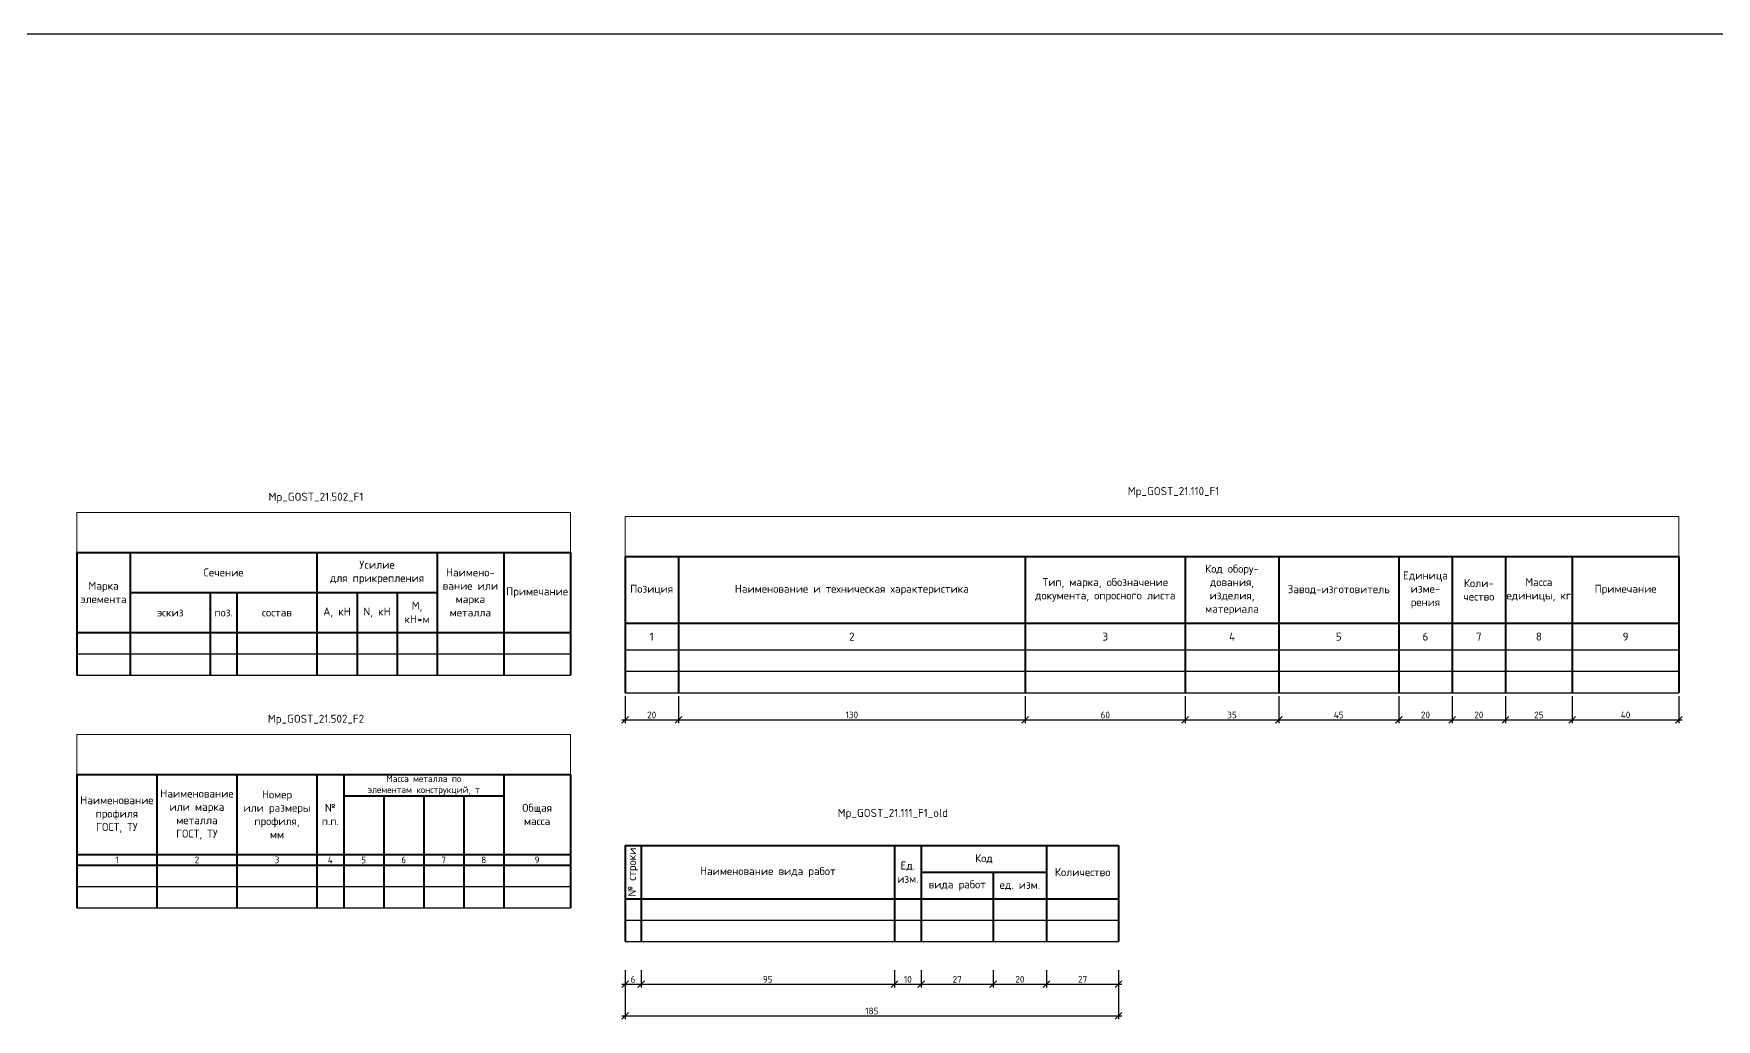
# Model space of a CAD drawing. Header units: millimetres. Extents: x 1497 to 6782, y -1970 to 1429.
# Drawn here: x 3624 to 4254, y 1060 to 1429 of the extents above; entities that cross this region are included whole.
import ezdxf

# ---------------------------------------------------------------- set-up
doc = ezdxf.new("R2010")
doc.units = ezdxf.units.MM
doc.styles.add('MpTextStyle', font='isocpeur.ttf')
doc.dimstyles.new('MpDimStyle', dxfattribs={"dimtxt": 2.5, "dimasz": 2.5, "dimexe": 1.25, "dimexo": 1.25, "dimtad": 1, "dimdec": 0, "dimdsep": 46, "dimtxsty": 'MpTextStyle', "dimblk": 'OBLIQUE', "dimcen": 2.5, "dimdle": 1.25, "dimadec": 0, "dimazin": 0, "dimtfac": 1, "dimtdec": 0, "dimtix": 1, "dimtmove": 2, "dimatfit": 3, "dimfxl": 1, "dimarcsym": 0})

# ---------------------------------------------------------------- blocks, each defined once
blk = doc.blocks.new('*T29')
at = {"color": 0, "linetype": 'ByBlock', "lineweight": 40, "transparency": 16777216}
for p, q in [((0, -15), (185, -15)), ((0, -15), (0, -61)), ((20, -15), (20, -61)), ((90, -15), (90, -61)), ((135, -15), (135, -61)), ((160, -15), (160, -61)), ((185, -15), (185, -61)), ((20, -30), (135, -30)), ((50, -30), (50, -61)), ((60, -30), (60, -61)), ((105, -30), (105, -61)), ((120, -30), (120, -61)), ((0, -45), (185, -45))]:
    blk.add_line(p, q, dxfattribs=at)
at = {"color": 0, "linetype": 'ByBlock', "lineweight": -2, "transparency": 16777216}
for p, q in [((0, -53), (185, -53)), ((0, -61), (185, -61))]:
    blk.add_line(p, q, dxfattribs=at)
at = {"layer": 'Defpoints', "color": 8, "linetype": 'ByBlock', "lineweight": 0, "transparency": 16777216}
for p, q in [((0, 0), (185, 0)), ((0, 0), (0, -15)), ((185, 0), (185, -15))]:
    blk.add_line(p, q, dxfattribs=at)
at = {"color": 0, "transparency": 16777216, "char_height": 3, "attachment_point": 5, "style": 'MpTextStyle'}
for s, insert, width in [('Уcилие\\Pдля прикрепления', (112.5, -22.5), 45), ('Сечение', (55, -22.5), 70), ('Наимено-\\Pвание или марка металла', (147.5, -30), 25), ('Марка элемента', (10, -30), 20), ('Примечание', (172.5, -30), 25), ('эскиз', (35, -37.5), 30), ('поз.', (55, -37.5), 10), ('состав', (75, -37.5), 30), ('А, кН', (97.5, -37.5), 15), ('N, кН', (112.5, -37.5), 15), ('М,\\PкН*м', (127.5, -37.5), 15)]:
    blk.add_mtext(s, dxfattribs=dict(at, insert=insert, width=width))
blk = doc.blocks.new('*T30')
at = {"color": 0, "linetype": 'ByBlock', "lineweight": 40, "transparency": 16777216}
for p, q in [((0, -15), (185, -15)), ((0, -15), (0, -65)), ((30, -15), (30, -65)), ((60, -15), (60, -65)), ((90, -15), (90, -65)), ((100, -15), (100, -65)), ((160, -15), (160, -65)), ((185, -15), (185, -65)), ((100, -23), (160, -23)), ((115, -23), (115, -65)), ((130, -23), (130, -65)), ((145, -23), (145, -65)), ((0, -45), (185, -45)), ((0, -49), (185, -49))]:
    blk.add_line(p, q, dxfattribs=at)
at = {"color": 0, "linetype": 'ByBlock', "lineweight": -2, "transparency": 16777216}
for p, q in [((0, -57), (185, -57)), ((0, -65), (185, -65))]:
    blk.add_line(p, q, dxfattribs=at)
at = {"layer": 'Defpoints', "color": 8, "linetype": 'ByBlock', "lineweight": 0, "transparency": 16777216}
for p, q in [((0, 0), (185, 0)), ((0, 0), (0, -15)), ((185, 0), (185, -15))]:
    blk.add_line(p, q, dxfattribs=at)
at = {"color": 0, "transparency": 16777216, "attachment_point": 5, "style": 'MpTextStyle'}
for s, insert, char_height, width in [('Масса металла по\\Pэлементам конструкций, т', (130, -19), 2.5, 60), ('Наименование профиля\\PГОСТ, ТУ', (15, -30), 3, 30), ('Наименование или марка металла\\PГОСТ, ТУ', (45, -30), 3, 30), ('Номер\\Pили размеры профиля,\\Pмм', (75, -30), 3, 30), ('№ п.п.', (95, -30), 3, 10), ('Общая\\Pмасса', (172.5, -30), 3, 25), ('1', (15, -47), 2.5, 30), ('2', (45, -47), 2.5, 30), ('3', (75, -47), 2.5, 30), ('4', (95, -47), 2.5, 10), ('5', (107.5, -47), 2.5, 15), ('6', (122.5, -47), 2.5, 15), ('7', (137.5, -47), 2.5, 15), ('8', (152.5, -47), 2.5, 15), ('9', (172.5, -47), 2.5, 25)]:
    blk.add_mtext(s, dxfattribs=dict(at, insert=insert, char_height=char_height, width=width))
blk = doc.blocks.new('*T48')
at = {"color": 0, "linetype": 'ByBlock', "lineweight": 40, "transparency": 16777216}
for p, q in [((0, -15), (395, -15)), ((0, -15), (0, -66)), ((20, -15), (20, -66)), ((150, -15), (150, -66)), ((210, -15), (210, -66)), ((245, -15), (245, -66)), ((290, -15), (290, -66)), ((310, -15), (310, -66)), ((330, -15), (330, -66)), ((355, -15), (355, -66)), ((395, -15), (395, -66)), ((0, -40), (395, -40))]:
    blk.add_line(p, q, dxfattribs=at)
at = {"color": 0, "linetype": 'ByBlock', "transparency": 16777216}
blk.add_line((0, -50), (395, -50), dxfattribs=at)
at = {"color": 0, "linetype": 'ByBlock', "lineweight": -2, "transparency": 16777216}
for p, q in [((0, -58), (395, -58)), ((0, -66), (395, -66))]:
    blk.add_line(p, q, dxfattribs=at)
at = {"layer": 'Defpoints', "color": 8, "linetype": 'ByBlock', "lineweight": 0, "transparency": 16777216}
for p, q in [((0, 0), (395, 0)), ((0, 0), (0, -15)), ((395, 0), (395, -15))]:
    blk.add_line(p, q, dxfattribs=at)
at = {"color": 0, "transparency": 16777216, "char_height": 3, "attachment_point": 5, "style": 'MpTextStyle'}
for s, insert, width in [('Код обору-\\Pдования, изделия, материала', (227.5, -27.5), 35), ('Тип, марка, обозначение документа, опросного листа', (180, -27.5), 60), ('Единица изме-\\Pрения', (300, -27.5), 20), ('Коли-\\Pчество', (320, -27.5), 20), ('Масса единицы, кг', (342.5, -27.5), 25), ('Позиция', (10, -27.5), 20), ('Наименование и техническая характеристика', (85, -27.5), 130), ('Завод-изготовитель', (267.5, -27.5), 45), ('Примечание', (375, -27.5), 40), ('1', (10, -45), 20), ('2', (85, -45), 130), ('3', (180, -45), 60), ('4', (227.5, -45), 35), ('5', (267.5, -45), 45), ('6', (300, -45), 20), ('7', (320, -45), 20), ('8', (342.5, -45), 25), ('9', (375, -45), 40)]:
    blk.add_mtext(s, dxfattribs=dict(at, insert=insert, width=width))
blk = doc.blocks.new('_Oblique')
at = {"color": 0, "linetype": 'ByBlock', "lineweight": -2}
blk.add_line((-0.5, -0.5), (0.5, 0.5), dxfattribs=at)
blk = doc.blocks.new('*D115')
at = {"color": 0, "lineweight": -2}
for p, q in [((3845.4, 1180.61), (3845.4, 1170.4)), ((3865.4, 1180.61), (3865.4, 1170.4)), ((3844.15, 1171.65), (3866.65, 1171.65))]:
    blk.add_line(p, q, dxfattribs=at)
at = {"layer": 'Defpoints', "color": 0}
for p in [(3845.4, 1181.86), (3865.4, 1181.86), (3865.4, 1171.65)]:
    blk.add_point(p, dxfattribs=at)
at = {"color": 0, "lineweight": -2, "xscale": 2.5, "yscale": 2.5, "zscale": 2.5, "rotation": 180}
blk.add_blockref('_Oblique', (3845.4, 1171.65), dxfattribs=at)
at = {"color": 0, "lineweight": -2, "xscale": 2.5, "yscale": 2.5, "zscale": 2.5}
blk.add_blockref('_Oblique', (3865.4, 1171.65), dxfattribs=at)
at = {"color": 0, "insert": (3855.4, 1173.52), "char_height": 2.5, "attachment_point": 5, "style": 'MpTextStyle'}
blk.add_mtext('20', dxfattribs=at)
blk = doc.blocks.new('*D116')
at = {"color": 0, "lineweight": -2}
for p, q in [((3865.4, 1180.61), (3865.4, 1170.4)), ((3995.4, 1180.61), (3995.4, 1170.4)), ((3864.15, 1171.65), (3996.65, 1171.65))]:
    blk.add_line(p, q, dxfattribs=at)
at = {"layer": 'Defpoints', "color": 0}
for p in [(3865.4, 1181.86), (3995.4, 1181.86), (3995.4, 1171.65)]:
    blk.add_point(p, dxfattribs=at)
at = {"color": 0, "lineweight": -2, "xscale": 2.5, "yscale": 2.5, "zscale": 2.5, "rotation": 180}
blk.add_blockref('_Oblique', (3865.4, 1171.65), dxfattribs=at)
at = {"color": 0, "lineweight": -2, "xscale": 2.5, "yscale": 2.5, "zscale": 2.5}
blk.add_blockref('_Oblique', (3995.4, 1171.65), dxfattribs=at)
at = {"color": 0, "insert": (3930.4, 1173.52), "char_height": 2.5, "attachment_point": 5, "style": 'MpTextStyle'}
blk.add_mtext('130', dxfattribs=at)
blk = doc.blocks.new('*D117')
at = {"color": 0, "lineweight": -2}
for p, q in [((3995.4, 1180.61), (3995.4, 1170.4)), ((4055.4, 1180.61), (4055.4, 1170.4)), ((3994.15, 1171.65), (4056.65, 1171.65))]:
    blk.add_line(p, q, dxfattribs=at)
at = {"layer": 'Defpoints', "color": 0}
for p in [(3995.4, 1181.86), (4055.4, 1181.86), (4055.4, 1171.65)]:
    blk.add_point(p, dxfattribs=at)
at = {"color": 0, "lineweight": -2, "xscale": 2.5, "yscale": 2.5, "zscale": 2.5, "rotation": 180}
blk.add_blockref('_Oblique', (3995.4, 1171.65), dxfattribs=at)
at = {"color": 0, "lineweight": -2, "xscale": 2.5, "yscale": 2.5, "zscale": 2.5}
blk.add_blockref('_Oblique', (4055.4, 1171.65), dxfattribs=at)
at = {"color": 0, "insert": (4025.4, 1173.52), "char_height": 2.5, "attachment_point": 5, "style": 'MpTextStyle'}
blk.add_mtext('60', dxfattribs=at)
blk = doc.blocks.new('*D118')
at = {"color": 0, "lineweight": -2}
for p, q in [((4055.4, 1180.61), (4055.4, 1170.4)), ((4090.4, 1180.61), (4090.4, 1170.4)), ((4054.15, 1171.65), (4091.65, 1171.65))]:
    blk.add_line(p, q, dxfattribs=at)
at = {"layer": 'Defpoints', "color": 0}
for p in [(4055.4, 1181.86), (4090.4, 1181.86), (4090.4, 1171.65)]:
    blk.add_point(p, dxfattribs=at)
at = {"color": 0, "lineweight": -2, "xscale": 2.5, "yscale": 2.5, "zscale": 2.5, "rotation": 180}
blk.add_blockref('_Oblique', (4055.4, 1171.65), dxfattribs=at)
at = {"color": 0, "lineweight": -2, "xscale": 2.5, "yscale": 2.5, "zscale": 2.5}
blk.add_blockref('_Oblique', (4090.4, 1171.65), dxfattribs=at)
at = {"color": 0, "insert": (4072.9, 1173.52), "char_height": 2.5, "attachment_point": 5, "style": 'MpTextStyle'}
blk.add_mtext('35', dxfattribs=at)
blk = doc.blocks.new('*D119')
at = {"color": 0, "lineweight": -2}
for p, q in [((4090.4, 1180.61), (4090.4, 1170.4)), ((4135.4, 1180.61), (4135.4, 1170.4)), ((4089.15, 1171.65), (4136.65, 1171.65))]:
    blk.add_line(p, q, dxfattribs=at)
at = {"layer": 'Defpoints', "color": 0}
for p in [(4090.4, 1181.86), (4135.4, 1181.86), (4135.4, 1171.65)]:
    blk.add_point(p, dxfattribs=at)
at = {"color": 0, "lineweight": -2, "xscale": 2.5, "yscale": 2.5, "zscale": 2.5, "rotation": 180}
blk.add_blockref('_Oblique', (4090.4, 1171.65), dxfattribs=at)
at = {"color": 0, "lineweight": -2, "xscale": 2.5, "yscale": 2.5, "zscale": 2.5}
blk.add_blockref('_Oblique', (4135.4, 1171.65), dxfattribs=at)
at = {"color": 0, "insert": (4112.9, 1173.52), "char_height": 2.5, "attachment_point": 5, "style": 'MpTextStyle'}
blk.add_mtext('45', dxfattribs=at)
blk = doc.blocks.new('*D120')
at = {"color": 0, "lineweight": -2}
for p, q in [((4135.4, 1180.61), (4135.4, 1170.4)), ((4155.4, 1180.61), (4155.4, 1170.4)), ((4134.15, 1171.65), (4156.65, 1171.65))]:
    blk.add_line(p, q, dxfattribs=at)
at = {"layer": 'Defpoints', "color": 0}
for p in [(4135.4, 1181.86), (4155.4, 1181.86), (4155.4, 1171.65)]:
    blk.add_point(p, dxfattribs=at)
at = {"color": 0, "lineweight": -2, "xscale": 2.5, "yscale": 2.5, "zscale": 2.5, "rotation": 180}
blk.add_blockref('_Oblique', (4135.4, 1171.65), dxfattribs=at)
at = {"color": 0, "lineweight": -2, "xscale": 2.5, "yscale": 2.5, "zscale": 2.5}
blk.add_blockref('_Oblique', (4155.4, 1171.65), dxfattribs=at)
at = {"color": 0, "insert": (4145.4, 1173.52), "char_height": 2.5, "attachment_point": 5, "style": 'MpTextStyle'}
blk.add_mtext('20', dxfattribs=at)
blk = doc.blocks.new('*D121')
at = {"color": 0, "lineweight": -2}
for p, q in [((4155.4, 1180.61), (4155.4, 1170.4)), ((4175.4, 1180.61), (4175.4, 1170.4)), ((4154.15, 1171.65), (4176.65, 1171.65))]:
    blk.add_line(p, q, dxfattribs=at)
at = {"layer": 'Defpoints', "color": 0}
for p in [(4155.4, 1181.86), (4175.4, 1181.86), (4175.4, 1171.65)]:
    blk.add_point(p, dxfattribs=at)
at = {"color": 0, "lineweight": -2, "xscale": 2.5, "yscale": 2.5, "zscale": 2.5, "rotation": 180}
blk.add_blockref('_Oblique', (4155.4, 1171.65), dxfattribs=at)
at = {"color": 0, "lineweight": -2, "xscale": 2.5, "yscale": 2.5, "zscale": 2.5}
blk.add_blockref('_Oblique', (4175.4, 1171.65), dxfattribs=at)
at = {"color": 0, "insert": (4165.4, 1173.52), "char_height": 2.5, "attachment_point": 5, "style": 'MpTextStyle'}
blk.add_mtext('20', dxfattribs=at)
blk = doc.blocks.new('*D122')
at = {"color": 0, "lineweight": -2}
for p, q in [((4175.4, 1180.61), (4175.4, 1170.4)), ((4200.4, 1180.61), (4200.4, 1170.4)), ((4174.15, 1171.65), (4201.65, 1171.65))]:
    blk.add_line(p, q, dxfattribs=at)
at = {"layer": 'Defpoints', "color": 0}
for p in [(4175.4, 1181.86), (4200.4, 1181.86), (4200.4, 1171.65)]:
    blk.add_point(p, dxfattribs=at)
at = {"color": 0, "lineweight": -2, "xscale": 2.5, "yscale": 2.5, "zscale": 2.5, "rotation": 180}
blk.add_blockref('_Oblique', (4175.4, 1171.65), dxfattribs=at)
at = {"color": 0, "lineweight": -2, "xscale": 2.5, "yscale": 2.5, "zscale": 2.5}
blk.add_blockref('_Oblique', (4200.4, 1171.65), dxfattribs=at)
at = {"color": 0, "insert": (4187.9, 1173.52), "char_height": 2.5, "attachment_point": 5, "style": 'MpTextStyle'}
blk.add_mtext('25', dxfattribs=at)
blk = doc.blocks.new('*D123')
at = {"color": 0, "lineweight": -2}
for p, q in [((4200.4, 1180.61), (4200.4, 1170.4)), ((4240.4, 1180.61), (4240.4, 1170.4)), ((4199.15, 1171.65), (4241.65, 1171.65))]:
    blk.add_line(p, q, dxfattribs=at)
at = {"layer": 'Defpoints', "color": 0}
for p in [(4200.4, 1181.86), (4240.4, 1181.86), (4240.4, 1171.65)]:
    blk.add_point(p, dxfattribs=at)
at = {"color": 0, "lineweight": -2, "xscale": 2.5, "yscale": 2.5, "zscale": 2.5, "rotation": 180}
blk.add_blockref('_Oblique', (4200.4, 1171.65), dxfattribs=at)
at = {"color": 0, "lineweight": -2, "xscale": 2.5, "yscale": 2.5, "zscale": 2.5}
blk.add_blockref('_Oblique', (4240.4, 1171.65), dxfattribs=at)
at = {"color": 0, "insert": (4220.4, 1173.52), "char_height": 2.5, "attachment_point": 5, "style": 'MpTextStyle'}
blk.add_mtext('40', dxfattribs=at)
blk = doc.blocks.new('*D157')
at = {"color": 0, "lineweight": -2}
for p, q in [((3845.4, 1077.95), (3845.4, 1059.53)), ((4030.4, 1077.95), (4030.4, 1059.53)), ((3844.15, 1060.78), (4031.65, 1060.78))]:
    blk.add_line(p, q, dxfattribs=at)
at = {"layer": 'Defpoints', "color": 0}
for p in [(3845.4, 1079.2), (4030.4, 1079.2), (4030.4, 1060.78)]:
    blk.add_point(p, dxfattribs=at)
at = {"color": 0, "lineweight": -2, "xscale": 2.5, "yscale": 2.5, "zscale": 2.5, "rotation": 180}
blk.add_blockref('_Oblique', (3845.4, 1060.78), dxfattribs=at)
at = {"color": 0, "lineweight": -2, "xscale": 2.5, "yscale": 2.5, "zscale": 2.5}
blk.add_blockref('_Oblique', (4030.4, 1060.78), dxfattribs=at)
at = {"color": 0, "insert": (3937.9, 1062.65), "char_height": 2.5, "attachment_point": 5, "style": 'MpTextStyle'}
blk.add_mtext('185', dxfattribs=at)
blk = doc.blocks.new('*D158')
at = {"color": 0, "lineweight": -2}
for p, q in [((3844.15, 1072.64), (3852.65, 1072.64)), ((3845.4, 1077.95), (3845.4, 1071.39)), ((3851.4, 1077.95), (3851.4, 1071.39))]:
    blk.add_line(p, q, dxfattribs=at)
at = {"layer": 'Defpoints', "color": 0}
for p in [(3845.4, 1079.2), (3851.4, 1079.2), (3851.4, 1072.64)]:
    blk.add_point(p, dxfattribs=at)
at = {"color": 0, "lineweight": -2, "xscale": 2.5, "yscale": 2.5, "zscale": 2.5, "rotation": 180}
blk.add_blockref('_Oblique', (3845.4, 1072.64), dxfattribs=at)
at = {"color": 0, "lineweight": -2, "xscale": 2.5, "yscale": 2.5, "zscale": 2.5}
blk.add_blockref('_Oblique', (3851.4, 1072.64), dxfattribs=at)
at = {"color": 0, "insert": (3848.4, 1074.51), "char_height": 2.5, "attachment_point": 5, "style": 'MpTextStyle'}
blk.add_mtext('6', dxfattribs=at)
blk = doc.blocks.new('*D159')
at = {"color": 0, "lineweight": -2}
for p, q in [((3850.15, 1072.64), (3947.65, 1072.64)), ((3851.4, 1077.95), (3851.4, 1071.39)), ((3946.4, 1077.95), (3946.4, 1071.39))]:
    blk.add_line(p, q, dxfattribs=at)
at = {"layer": 'Defpoints', "color": 0}
for p in [(3851.4, 1079.2), (3946.4, 1079.2), (3946.4, 1072.64)]:
    blk.add_point(p, dxfattribs=at)
at = {"color": 0, "lineweight": -2, "xscale": 2.5, "yscale": 2.5, "zscale": 2.5, "rotation": 180}
blk.add_blockref('_Oblique', (3851.4, 1072.64), dxfattribs=at)
at = {"color": 0, "lineweight": -2, "xscale": 2.5, "yscale": 2.5, "zscale": 2.5}
blk.add_blockref('_Oblique', (3946.4, 1072.64), dxfattribs=at)
at = {"color": 0, "insert": (3898.9, 1074.51), "char_height": 2.5, "attachment_point": 5, "style": 'MpTextStyle'}
blk.add_mtext('95', dxfattribs=at)
blk = doc.blocks.new('*D160')
at = {"color": 0, "lineweight": -2}
for p, q in [((3945.15, 1072.64), (3957.65, 1072.64)), ((3946.4, 1077.95), (3946.4, 1071.39)), ((3956.4, 1077.95), (3956.4, 1071.39))]:
    blk.add_line(p, q, dxfattribs=at)
at = {"layer": 'Defpoints', "color": 0}
for p in [(3946.4, 1079.2), (3956.4, 1079.2), (3956.4, 1072.64)]:
    blk.add_point(p, dxfattribs=at)
at = {"color": 0, "lineweight": -2, "xscale": 2.5, "yscale": 2.5, "zscale": 2.5, "rotation": 180}
blk.add_blockref('_Oblique', (3946.4, 1072.64), dxfattribs=at)
at = {"color": 0, "lineweight": -2, "xscale": 2.5, "yscale": 2.5, "zscale": 2.5}
blk.add_blockref('_Oblique', (3956.4, 1072.64), dxfattribs=at)
at = {"color": 0, "insert": (3951.4, 1074.51), "char_height": 2.5, "attachment_point": 5, "style": 'MpTextStyle'}
blk.add_mtext('10', dxfattribs=at)
blk = doc.blocks.new('*D161')
at = {"color": 0, "lineweight": -2}
for p, q in [((3955.15, 1072.64), (3984.65, 1072.64)), ((3956.4, 1077.95), (3956.4, 1071.39)), ((3983.4, 1077.95), (3983.4, 1071.39))]:
    blk.add_line(p, q, dxfattribs=at)
at = {"layer": 'Defpoints', "color": 0}
for p in [(3956.4, 1079.2), (3983.4, 1079.2), (3983.4, 1072.64)]:
    blk.add_point(p, dxfattribs=at)
at = {"color": 0, "lineweight": -2, "xscale": 2.5, "yscale": 2.5, "zscale": 2.5, "rotation": 180}
blk.add_blockref('_Oblique', (3956.4, 1072.64), dxfattribs=at)
at = {"color": 0, "lineweight": -2, "xscale": 2.5, "yscale": 2.5, "zscale": 2.5}
blk.add_blockref('_Oblique', (3983.4, 1072.64), dxfattribs=at)
at = {"color": 0, "insert": (3969.9, 1074.51), "char_height": 2.5, "attachment_point": 5, "style": 'MpTextStyle'}
blk.add_mtext('27', dxfattribs=at)
blk = doc.blocks.new('*D162')
at = {"color": 0, "lineweight": -2}
for p, q in [((3982.15, 1072.64), (4004.65, 1072.64)), ((3983.4, 1077.95), (3983.4, 1071.39)), ((4003.4, 1077.95), (4003.4, 1071.39))]:
    blk.add_line(p, q, dxfattribs=at)
at = {"layer": 'Defpoints', "color": 0}
for p in [(3983.4, 1079.2), (4003.4, 1079.2), (4003.4, 1072.64)]:
    blk.add_point(p, dxfattribs=at)
at = {"color": 0, "lineweight": -2, "xscale": 2.5, "yscale": 2.5, "zscale": 2.5, "rotation": 180}
blk.add_blockref('_Oblique', (3983.4, 1072.64), dxfattribs=at)
at = {"color": 0, "lineweight": -2, "xscale": 2.5, "yscale": 2.5, "zscale": 2.5}
blk.add_blockref('_Oblique', (4003.4, 1072.64), dxfattribs=at)
at = {"color": 0, "insert": (3993.4, 1074.51), "char_height": 2.5, "attachment_point": 5, "style": 'MpTextStyle'}
blk.add_mtext('20', dxfattribs=at)
blk = doc.blocks.new('*D163')
at = {"color": 0, "lineweight": -2}
for p, q in [((4002.15, 1072.64), (4031.65, 1072.64)), ((4003.4, 1077.95), (4003.4, 1071.39)), ((4030.4, 1077.95), (4030.4, 1071.39))]:
    blk.add_line(p, q, dxfattribs=at)
at = {"layer": 'Defpoints', "color": 0}
for p in [(4003.4, 1079.2), (4030.4, 1079.2), (4030.4, 1072.64)]:
    blk.add_point(p, dxfattribs=at)
at = {"color": 0, "lineweight": -2, "xscale": 2.5, "yscale": 2.5, "zscale": 2.5, "rotation": 180}
blk.add_blockref('_Oblique', (4003.4, 1072.64), dxfattribs=at)
at = {"color": 0, "lineweight": -2, "xscale": 2.5, "yscale": 2.5, "zscale": 2.5}
blk.add_blockref('_Oblique', (4030.4, 1072.64), dxfattribs=at)
at = {"color": 0, "insert": (4016.9, 1074.51), "char_height": 2.5, "attachment_point": 5, "style": 'MpTextStyle'}
blk.add_mtext('27', dxfattribs=at)
blk = doc.blocks.new('*T165')
at = {"color": 0, "linetype": 'ByBlock', "lineweight": 40}
for p, q in [((0, 0), (185, 0)), ((0, 0), (0, -36)), ((6, 0), (6, -36)), ((101, 0), (101, -36)), ((111, 0), (111, -36)), ((158, 0), (158, -36)), ((185, 0), (185, -36)), ((111, -10), (158, -10)), ((138, -10), (138, -36)), ((0, -20), (185, -20))]:
    blk.add_line(p, q, dxfattribs=at)
at = {"color": 0, "linetype": 'ByBlock', "lineweight": -2}
for p, q in [((0, -28), (185, -28)), ((0, -36), (185, -36))]:
    blk.add_line(p, q, dxfattribs=at)
at = {"color": 0, "insert": (3, -10), "char_height": 3, "width": 20, "attachment_point": 5, "rotation": 90, "style": 'MpTextStyle'}
blk.add_mtext('№ строки', dxfattribs=at)
at = {"color": 0, "char_height": 3, "attachment_point": 5, "style": 'MpTextStyle'}
for s, insert, width in [('Ед. изм.', (106, -10), 10), ('Код', (134.5, -5), 47), ('Наименование вида работ', (53.5, -10), 95), ('Количество', (171.5, -10), 27), ('вида работ', (124.5, -15), 27), ('ед. изм.', (148, -15), 20)]:
    blk.add_mtext(s, dxfattribs=dict(at, insert=insert, width=width))

msp = doc.modelspace()

# ---------------------------------------------------------------- linework, layer by layer
msp.add_line((2260.8, 1428.66), (6781.54, 1428.66))

# ---------------------------------------------------------------- block references
for name, p in [('*T29', (3639.95, 1249.39)), ('*T48', (3845.4, 1247.86)), ('*T30', (3639.95, 1166.24)), ('*T165', (3845.4, 1124.63))]:
    msp.add_blockref(name, p)

# ---------------------------------------------------------------- texts
at = {"char_height": 3, "attachment_point": 5, "style": 'MpTextStyle'}
for s, insert in [('Mp_GOST_21.502_F1', (3729.57, 1254.79)), ('Mp_GOST_21.110_F1', (4050.98, 1256.9)), ('Mp_GOST_21.502_F2', (3729.57, 1171.64)), ('Mp_GOST_21.111_F1_old', (3945.79, 1136.37))]:
    msp.add_mtext_dynamic_manual_height_columns(s, width=51.718, gutter_width=15, heights=[0], dxfattribs=dict(at, insert=insert))

# ---------------------------------------------------------------- dimensions: what is measured, and where the dimension line sits
for base, p1, p2, picture, middle in [((3865.4, 1171.65), (3845.4, 1181.86), (3865.4, 1181.86), '*D115', (3855.4, 1173.52)), ((3995.4, 1171.65), (3865.4, 1181.86), (3995.4, 1181.86), '*D116', (3930.4, 1173.52)), ((4055.4, 1171.65), (3995.4, 1181.86), (4055.4, 1181.86), '*D117', (4025.4, 1173.52)), ((4090.4, 1171.65), (4055.4, 1181.86), (4090.4, 1181.86), '*D118', (4072.9, 1173.52)), ((4135.4, 1171.65), (4090.4, 1181.86), (4135.4, 1181.86), '*D119', (4112.9, 1173.52)), ((4155.4, 1171.65), (4135.4, 1181.86), (4155.4, 1181.86), '*D120', (4145.4, 1173.52)), ((4175.4, 1171.65), (4155.4, 1181.86), (4175.4, 1181.86), '*D121', (4165.4, 1173.52)), ((4200.4, 1171.65), (4175.4, 1181.86), (4200.4, 1181.86), '*D122', (4187.9, 1173.52)), ((4240.4, 1171.65), (4200.4, 1181.86), (4240.4, 1181.86), '*D123', (4220.4, 1173.52)), ((4030.4, 1060.78), (3845.4, 1079.2), (4030.4, 1079.2), '*D157', (3937.9, 1062.65)), ((3851.4, 1072.64), (3845.4, 1079.2), (3851.4, 1079.2), '*D158', (3848.4, 1074.51)), ((3946.4, 1072.64), (3851.4, 1079.2), (3946.4, 1079.2), '*D159', (3898.9, 1074.51)), ((3956.4, 1072.64), (3946.4, 1079.2), (3956.4, 1079.2), '*D160', (3951.4, 1074.51)), ((3983.4, 1072.64), (3956.4, 1079.2), (3983.4, 1079.2), '*D161', (3969.9, 1074.51)), ((4003.4, 1072.64), (3983.4, 1079.2), (4003.4, 1079.2), '*D162', (3993.4, 1074.51)), ((4030.4, 1072.64), (4003.4, 1079.2), (4030.4, 1079.2), '*D163', (4016.9, 1074.51))]:
    dim = msp.add_linear_dim(base=base, p1=p1, p2=p2, dimstyle='MpDimStyle', override={"dimtix": 0})
    dim.commit()
    dim.dimension.update_dxf_attribs({"geometry": picture, "text_midpoint": middle})

doc.saveas('drawing.dxf')
